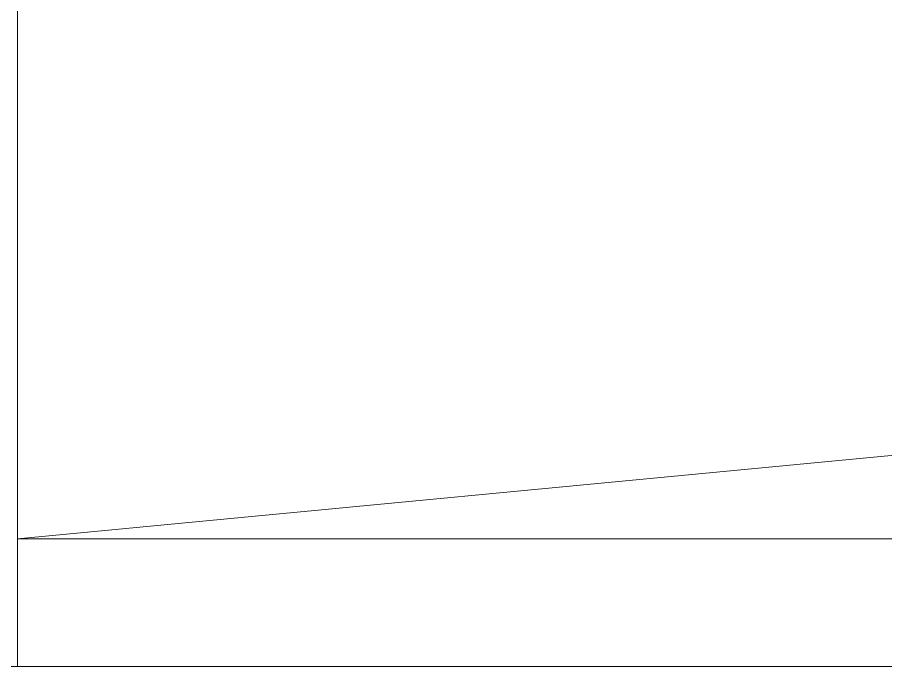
# Model space of a CAD drawing. Header units: millimetres. Extents: x -177800 to -26107, y -132450 to -18386.
# Drawn here: x -162686.4 to -162584.5, y -130292.4 to -130216.2 of the extents above; entities that cross this region are included whole.
import ezdxf

# ---------------------------------------------------------------- set-up
doc = ezdxf.new("R2010")
doc.units = ezdxf.units.MM
doc.linetypes.add('Dash', pattern=[1587.5, 793.75, -793.75])
doc.layers.add('0-1', color=7, linetype='Continuous', lineweight=5)
doc.layers.add('A-_WALL----_H-1', color=7, linetype='Continuous', lineweight=9)
for name, color, linetype, lineweight, true_color in [('A-_WALLPRTN_E', 6, 'Continuous', 9, 0xff00ff), ('A-_WALLPRTN_E-1', 6, 'Continuous', 18, 0xff00ff), ('A-_WIND----_E', 6, 'Continuous', 9, 0xff00ff), ('A-_WIND----_H', 6, 'Dash', 9, 0xff00ff)]:
    doc.layers.add(name, color=color, linetype=linetype, lineweight=lineweight, true_color=true_color)

# ---------------------------------------------------------------- blocks, each defined once
blk = doc.blocks.new('WallOpening - WallOpening - 1300-7299029-BLK 2 UPPER ROOF PLAN')
at = {"layer": 'A-_WIND----_E'}
for p, q in [((-787.5, -75), (-787.5, 75)), ((-787.5, -75), (-787.5, 75)), ((787.5, -75), (-787.5, -75))]:
    blk.add_line(p, q, dxfattribs=at)
at = {"layer": 'A-_WIND----_H'}
blk.add_line((-787.5, -75), (787.5, 75), dxfattribs=at)
blk = doc.blocks.new('1599_DB_A_BLK3_1STGD_R21_rvt-1-BLK 2 UPPER ROOF PLAN')
at = {"layer": 'A-_WALL----_H-1'}
h = blk.add_hatch(dxfattribs=at)
h.set_pattern_fill('FP_16', color=256, style=0, pattern_type=2)
h.set_pattern_definition([(45, (0, 0), (-445.5048, 445.5048), []), (45, (445.5, 0), (-445.5048, 445.5048), [315.019, -157.51])])
h.paths.add_polyline_path([(-164294.15, -130292.37), (-162686.37, -130292.37), (-162686.37, -130142.37), (-162986.37, -130142.37), (-162986.37, -130277.37), (-166411.37, -130277.37), (-166411.37, -130142.37), (-166511.37, -130142.37), (-166511.37, -130292.37), (-166411.37, -130292.37)])
h.paths.add_polyline_path([(-161111.37, -130292.37), (-160586.37, -130292.37), (-160586.37, -130142.37), (-161111.37, -130142.37), (-161111.37, -130277.37)])
at = {"layer": 'A-_WALLPRTN_E'}
for p, q in [((-162686.37, -130292.37), (-162686.37, -130142.37)), ((-161111.37, -130292.37), (-162686.37, -130292.37))]:
    blk.add_line(p, q, dxfattribs=at)
at = {"layer": 'A-_WALLPRTN_E-1'}
for p, q in [((-162686.37, -130292.37), (-162686.37, -130142.37)), ((-166511.37, -130292.37), (-162686.37, -130292.37))]:
    blk.add_line(p, q, dxfattribs=at)
at = {"layer": 'A-_WIND----_E'}
blk.add_blockref('WallOpening - WallOpening - 1300-7299029-BLK 2 UPPER ROOF PLAN', (-161898.87, -130202.37), dxfattribs=at)

msp = doc.modelspace()

# ---------------------------------------------------------------- block references
at = {"layer": '0-1'}
msp.add_blockref('1599_DB_A_BLK3_1STGD_R21_rvt-1-BLK 2 UPPER ROOF PLAN', (0, 0), dxfattribs=at)

doc.saveas('drawing.dxf')
